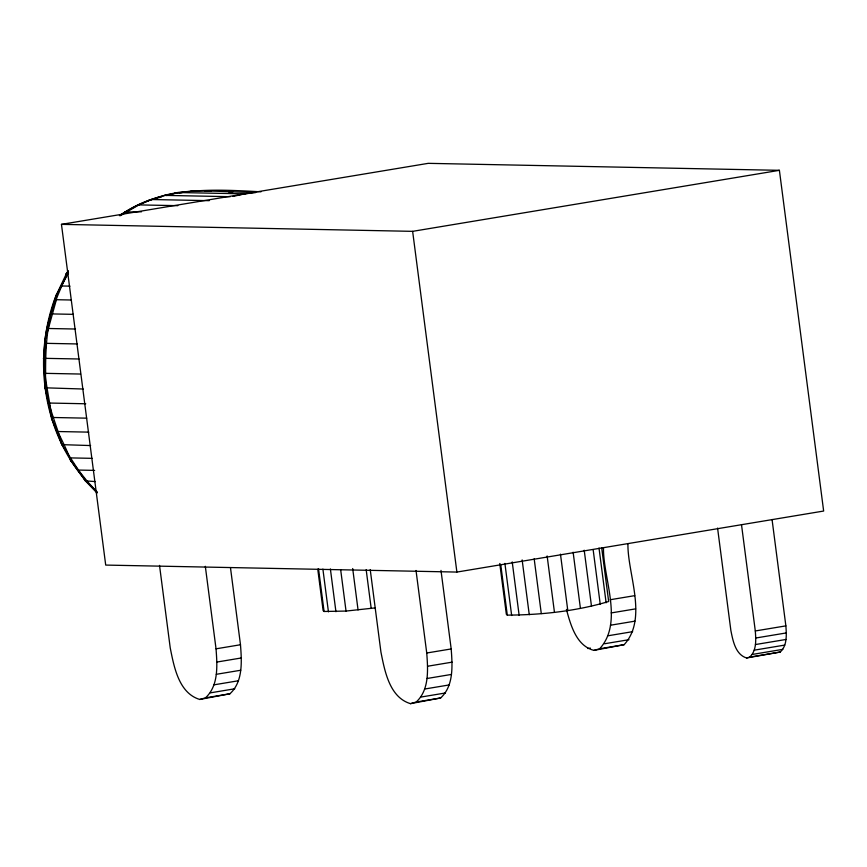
<?xml version="1.0" encoding="UTF-8"?>
<svg xmlns="http://www.w3.org/2000/svg" width="867" height="867" viewBox="0 0 867 867"><rect width="100%" height="100%" fill="white"/><g stroke="black" fill="none" stroke-linecap="round" stroke-linejoin="round"><path stroke-width="1.3" d="M97.093 493.03L85.389 480.882L61.936 444.641L51.868 418.891L45.225 388.145L43.708 358.299L45.008 340.753L56.377 299.711L56.42 295.04L67.897 274.037M95.359 481.575L85.389 480.882L70.314 459.889L87.296 481.413L96.941 491.849C44.336 443.481 30.518 361.441 55.911 295.81L56.42 295.04C47.241 319.901 45.366 346.984 45.626 373.352C43.686 398.083 55.813 421.134 61.936 444.641L90.623 445.562M159.517 565.382L170.235 647.909C174.007 666.712 178.732 693.145 199.768 699.463L205.468 697.848C218.809 685.678 217.249 665.249 216.035 648.819L205.316 566.303M199.768 699.463L229.928 693.773C243.259 681.614 241.709 661.185 240.484 644.745L230.459 567.549M370.22 569.576L380.938 652.092C384.71 670.895 389.435 697.328 410.481 703.657L416.182 702.032C429.512 689.872 427.962 669.443 426.737 653.003L416.019 570.486M410.481 703.657L440.631 697.968C453.961 685.808 452.411 665.379 451.187 648.939L440.989 570.41M566.422 609.414C570.627 624.89 576.327 645.904 593.96 650.38L599.671 648.754C623.828 622.43 602.901 577.823 603.486 547.825M593.96 650.38L624.121 644.69C648.278 618.366 627.35 573.759 627.936 543.75M717.573 528.09L730.87 630.472C732.886 640.496 735.4 654.596 746.628 657.977L749.673 657.11C756.783 650.618 755.948 639.727 755.298 630.959L741.491 524.589M746.628 657.977L780.235 652.027C787.344 645.536 786.51 634.644 785.87 625.876L772.053 519.506M68.233 271.035C58.739 293.512 47.49 316.011 45.008 340.753L46.45 343.343C40.597 368.02 49.311 394.095 51.868 418.891C57.861 433.077 65.979 446.819 70.996 461.114M55.911 295.81L66.661 273.159L68.504 272.845M66.661 273.159L66.033 274.2L68.114 270.948M49.733 314.613L51.933 313.919L73.435 314.342M121.488 214.442C161.999 186.123 214.106 189.223 260.967 191.813M119.375 215.688C133.095 206.509 148.539 199.854 164.427 195.378C194.219 187.305 225.203 192.929 255.559 192.225M120.415 215.699L138.861 204.894L151.465 199.518L209.24 200.667M45.008 340.753L45.648 341.36M45.864 387.278L44.846 387.798L83.243 389.023M499.76 563.485L506.35 614.259L507.293 615.126C541.246 614.931 576.132 611.224 608.667 601.503L601.72 548.052M124.653 212.057L141.505 211.776M147.791 200.7L161.587 196.928M166.605 195.563L177.659 192.517L244.841 193.85L255.57 192.593M232.93 196.43L244.841 193.85M61.459 224.358L428.222 163.343L779.4 170.322L823.65 511.042L456.887 572.068L105.709 565.078L61.459 224.358L412.638 231.348L779.4 170.322M216.035 648.819L240.484 644.745M216.978 662.03L241.427 657.955M610.227 599.726L634.677 595.662M216.284 674.309L240.733 670.245M611.17 612.936L635.619 608.872M214.019 684.822L238.468 680.758M426.737 653.003L451.187 648.939M610.476 625.226L634.926 621.151M210.334 692.852L234.784 688.777M205.468 697.848L229.928 693.773M608.211 635.739L632.661 631.664M427.68 666.224L452.13 662.15M604.527 643.758L628.976 639.694M587.815 648.527L590.384 648.093M599.671 648.754L624.121 644.69M426.987 678.503L451.447 674.428M755.298 630.959L785.87 625.876M424.722 689.016L449.182 684.941M755.807 638.004L786.369 632.921M421.037 697.035L445.486 692.971M755.439 644.549L786.001 639.467M416.182 702.032L440.631 697.968M754.225 650.163L784.787 645.081M752.263 654.444L782.825 649.361M749.673 657.11L780.235 652.027M317.755 569.186L323.131 610.606L324.074 611.484L346.031 611.062L375.205 607.897M179.393 192.886L182.07 192.712M43.35 358.309L79.038 358.992M228.715 191.954L232.746 192.03M164.427 195.378L230.264 196.69M138.861 204.894L177.833 205.674M61.915 285.98L69.978 286.143M56.377 299.711L71.159 300.004M48.617 328.495L75.494 329.026M46.45 343.343L77.358 343.95M45.626 373.352L80.555 374.045M49.484 403.047L85.757 403.773M86.722 418.165L53.136 417.493L51.868 418.891L51.402 418.176M57.905 431.528L88.802 432.134M70.639 457.906L92.14 458.34M78.507 470.066L94.633 470.391M191.065 190.946L197.221 191.163M204.536 190.686L211.255 191.217M84.522 479.418L96.974 492.348M61.362 443.622L61.936 444.641M599.01 548.02L606.12 602.803M593.147 549.678L600.267 604.462M584.206 550.22L591.5 606.336M573.12 552.214L580.413 608.331M560.472 554.176L567.766 610.292M547.131 555.964L554.425 612.08M534.17 558.814L541.29 613.587M522.14 559.93L529.26 614.714M512.213 561.914L519.149 615.364M504.897 563.398L511.66 615.505M500.703 564.352L507.293 615.126M412.638 231.348L456.887 572.068M366.167 569.695L371.195 608.439M352.685 568.524L358.06 609.945M340.655 569.641L346.031 611.062M330.381 568.958L335.93 611.712M322.892 569.099L328.441 611.853M318.525 568.719L324.074 611.484"/></g></svg>
